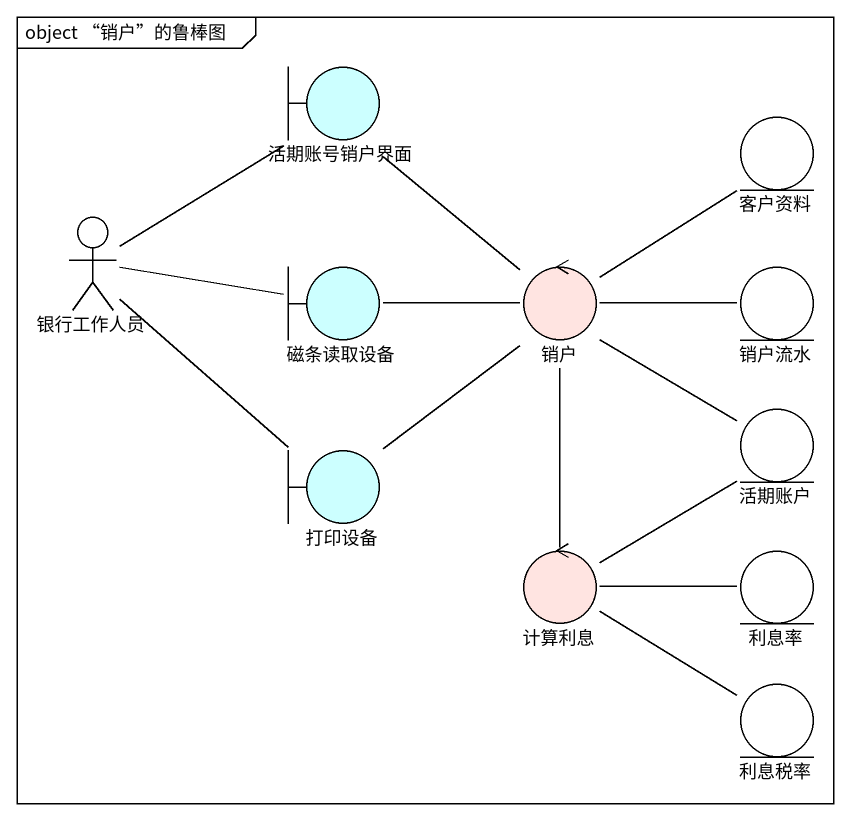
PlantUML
@startuml
mainframe object “销户”的鲁棒图
boundary 活期账号销户界面 #CCFFFF
entity 客户资料
actor 银行工作人员
boundary 磁条读取设备 #CCFFFF
control 销户 #FFE4E1
entity 销户流水
entity 活期账户
boundary 打印设备 #CCFFFF
control 计算利息 #FFE4E1
entity 利息率
entity 利息税率
活期账号销户界面 -- 销户
银行工作人员 -up- 活期账号销户界面
银行工作人员 -right- 磁条读取设备
磁条读取设备 -right- 销户
销户 -up- 客户资料
销户 -right- 销户流水
销户 -- 活期账户
销户 -- 打印设备
销户 -- 计算利息
活期账户 -- 计算利息
打印设备 -up- 银行工作人员
利息率 -left- 计算利息
利息税率 -up- 计算利息
@enduml
